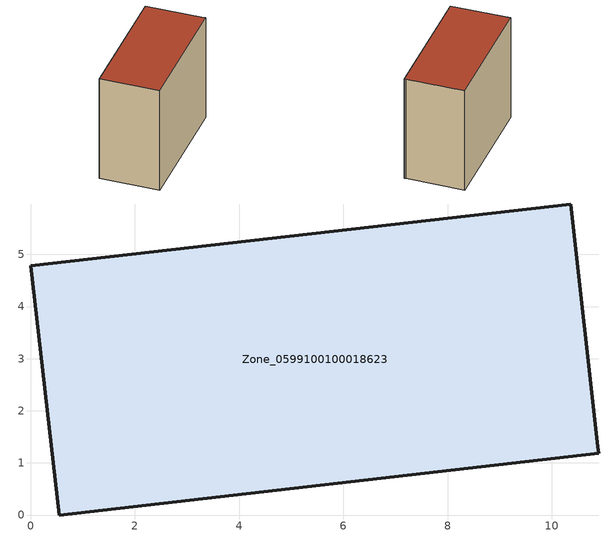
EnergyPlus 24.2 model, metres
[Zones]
Zone_0599100100018623
 floor ground (C_G): 10.36,5.97 10.89,1.31 10.9,1.19 0.55,0 0,4.78 z0
 wall outside (C_F): 10.89,1.31 10.36,5.97 0,4.78 0.55,0 10.9,1.19 10.89,1.31 z0:8.96
 roof outside (C_R): 0,4.78 0.55,0 10.9,1.19 10.89,1.31 10.36,5.97 z8.96
[BUILDING]
Pand.0599100100018623: North Axis=0; Terrain=City; Loads Convergence Tolerance Value=0.04; Temperature Convergence Tolerance Value=0.4; Solar Distribution=FullExterior; Maximum Number of Warmup Days=25; Minimum Number of Warmup Days=1
[Site:Location]
Rotterdam.The.Hague.AP_ZH_NLD Design_Conditions: Latitude=51.96; Longitude=4.45; Time Zone=1; Elevation=-4.5
[SITE:GROUNDTEMPERATURE:BUILDINGSURFACE]
18, 18, 18, 18, 18, 18, 18, 18, 18, 18, 18, 18
[MATERIAL] Thermal Absorptance=0.9; Solar Absorptance=0.7; Visible Absorptance=0.7
Name | Roughness | Thickness | Conductivity | Density | Specific Heat
G.TI.2015-2018 | MediumSmooth | 0.15 | 0.0428571 | 540 | 1210
F.TI.2015-2018 | Rough | 0.3 | 0.0666667 | 1920 | 840
R.TI.2015-2018 | MediumRough | 0.2 | 0.0333333 | 1500 | 1000
[CONSTRUCTION]
C_G: G.TI.2015-2018
C_F: F.TI.2015-2018
C_R: R.TI.2015-2018
[ZONE]
Zone_0599100100018623: Type=1; Multiplier=1; Ceiling Height=Autocalculate; Volume=Autocalculate; Floor Area=autocalculate; Part of Total Floor Area=Yes
[ZONEINFILTRATION:DESIGNFLOWRATE]
Infil_Zone_0599100100018623: Zone or ZoneList or Space or SpaceList=Zone_0599100100018623; Schedule=AlwaysOn; Design Flow Rate Calculation Method=Flow/Area; Flow Rate per Floor Area=0.0015; Constant Term Coefficient=1; Temperature Term Coefficient=0; Velocity Term Coefficient=0; Velocity Squared Term Coefficient=0
[HVACTEMPLATE:ZONE:IDEALLOADSAIRSYSTEM]
Zone_0599100100018623: Maximum Heating Supply Air Temperature=50; Minimum Cooling Supply Air Temperature=13; Maximum Heating Supply Air Humidity Ratio=0.0156; Minimum Cooling Supply Air Humidity Ratio=0.0077; Heating Limit=NoLimit; Cooling Limit=NoLimit; Dehumidification Control Type=ConstantSensibleHeatRatio; Cooling Sensible Heat Ratio=0.7; Dehumidification Setpoint=60; Humidification Control Type=None; Humidification Setpoint=30; Outdoor Air Method=None; Outdoor Air Flow Rate per Person=0.00944; Outdoor Air Flow Rate per Zone Floor Area=0; Outdoor Air Flow Rate per Zone=0; Demand Controlled Ventilation Type=None; Outdoor Air Economizer Type=NoEconomizer; Heat Recovery Type=None; Sensible Heat Recovery Effectiveness=0.7; Latent Heat Recovery Effectiveness=0.65
[ZONECONTROL:THERMOSTAT]
ThermostatControl_Zone_0599100100018623: Zone or ZoneList=Zone_0599100100018623; Control Type Schedule=DualSetpointControlType; Control 1=Thermostat_Zone_0599100100018623; Temperature Difference Between Cutout And Setpoint=0
[THERMOSTATSETPOINT:DUALSETPOINT]
Thermostat_Zone_0599100100018623: Heating Setpoint Temperature Schedule=HeatingSetpoint_Zone_0599100100018623; Cooling Setpoint Temperature Schedule=CoolingSetpoint_Zone_0599100100018623
[SCHEDULE:COMPACT]
HeatingSetpoint_Zone_0599100100018623: Through: 12/31, For: AllDays, Until: 24:00, 21
CoolingSetpoint_Zone_0599100100018623: Through: 12/31, For: AllDays, Until: 24:00, 24
DualSetpointControlType: Through: 12/31, For: AllDays, Until: 24:00, 4
AlwaysOn: Through: 12/31, For: AllDays, Until: 24:00, 1
